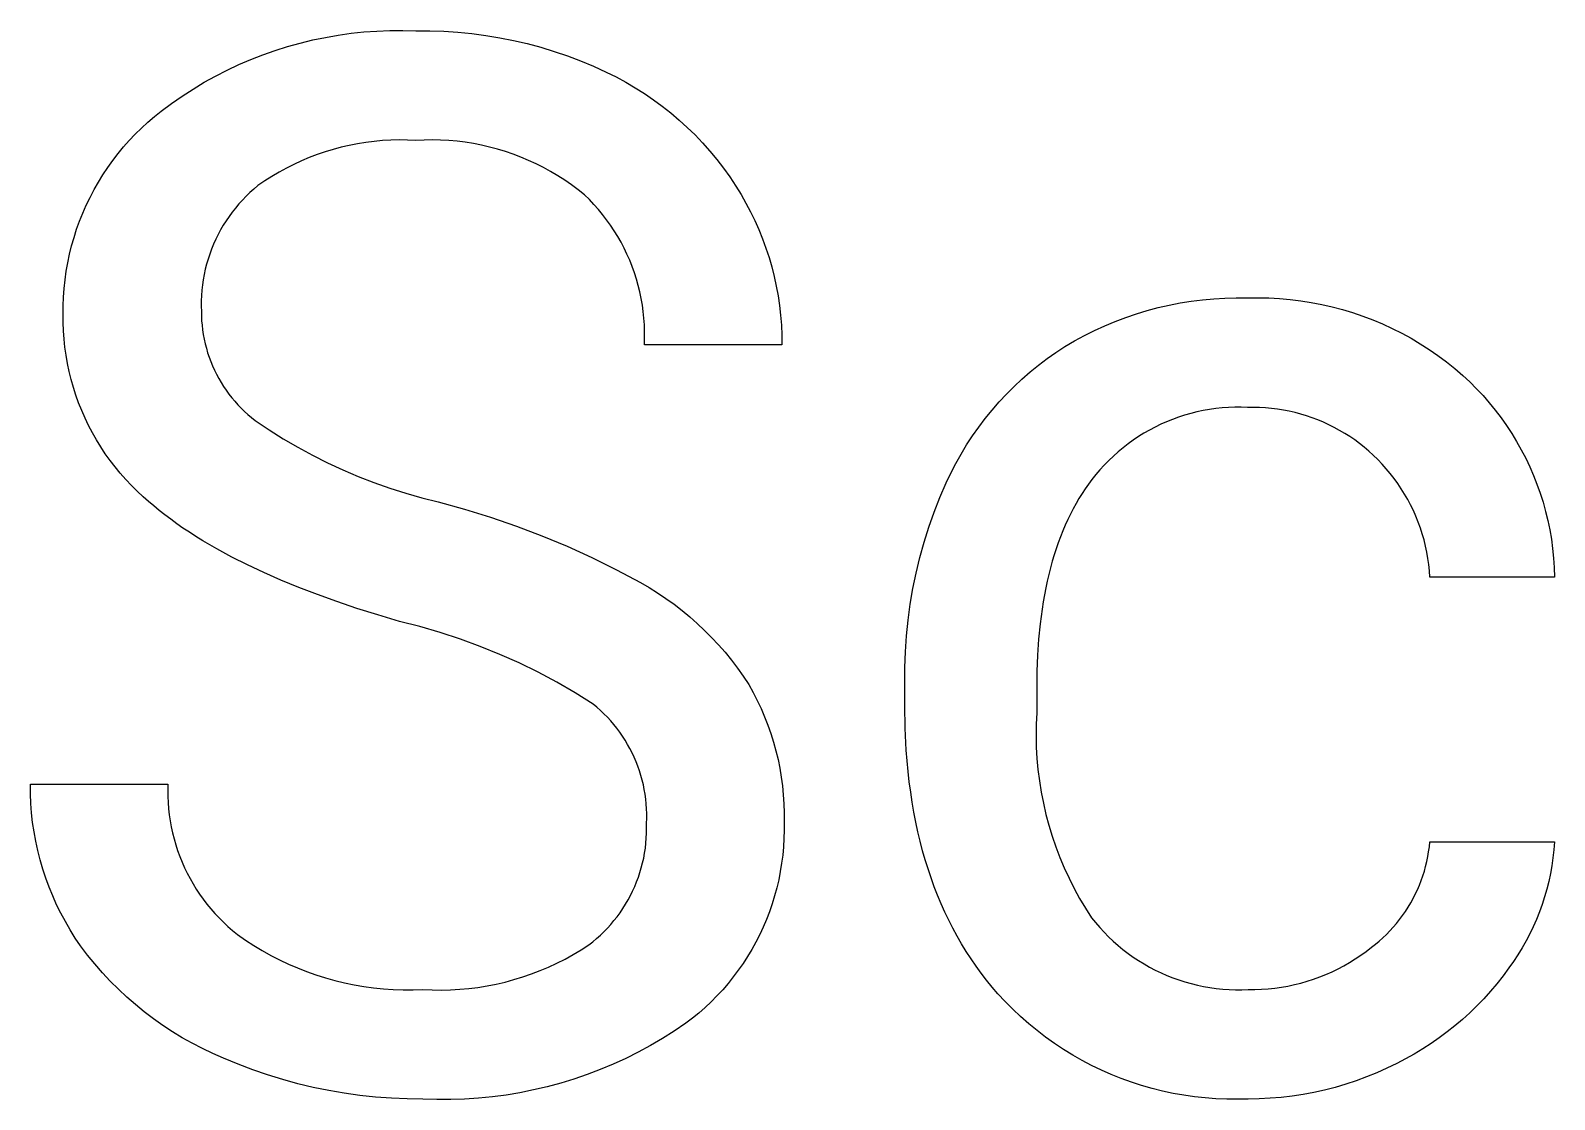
# Model space of a CAD drawing. Header units: millimetres. Extents: x 0 to 5466, y 0 to 3819.
# Drawn here: x 3761.32 to 3810.13, y 240.42 to 274.66 of the extents above; entities that cross this region are included whole.
import ezdxf

# ---------------------------------------------------------------- set-up
doc = ezdxf.new("R2010")
doc.units = ezdxf.units.MM
doc.header["$MEASUREMENT"] = 0
doc.layers.add('Domyślny', color=7, linetype='Continuous', true_color=0x000000)

msp = doc.modelspace()

# ---------------------------------------------------------------- linework, layer by layer
at = {"layer": 'Domyślny'}
for p, q in [((3769.951, 274.258), (3770.355, 274.356)), ((3770.355, 274.356), (3770.762, 274.441)), ((3770.762, 274.441), (3771.171, 274.512)), ((3771.171, 274.512), (3771.583, 274.57)), ((3771.583, 274.57), (3771.996, 274.613)), ((3771.996, 274.613), (3772.411, 274.643)), ((3772.411, 274.643), (3772.827, 274.659)), ((3772.827, 274.659), (3773.242, 274.661)), ((3773.242, 274.661), (3773.658, 274.649)), ((3773.658, 274.649), (3774.108, 274.65)), ((3774.108, 274.65), (3774.557, 274.636)), ((3774.557, 274.636), (3775.006, 274.606)), ((3775.006, 274.606), (3775.454, 274.563)), ((3775.454, 274.563), (3775.9, 274.504)), ((3775.9, 274.504), (3776.344, 274.43)), ((3776.344, 274.43), (3776.785, 274.342)), ((3776.785, 274.342), (3777.223, 274.24)), ((3768.375, 273.731), (3768.762, 273.883)), ((3768.762, 273.883), (3769.154, 274.021)), ((3769.154, 274.021), (3769.55, 274.146)), ((3769.55, 274.146), (3769.951, 274.258)), ((3777.223, 274.24), (3777.657, 274.123)), ((3777.657, 274.123), (3778.088, 273.991)), ((3778.088, 273.991), (3778.513, 273.846)), ((3778.513, 273.846), (3778.934, 273.686)), ((3767.246, 273.201), (3767.616, 273.39)), ((3767.616, 273.39), (3767.993, 273.567)), ((3767.993, 273.567), (3768.375, 273.731)), ((3778.934, 273.686), (3779.349, 273.513)), ((3779.349, 273.513), (3779.758, 273.326)), ((3766.526, 272.786), (3766.883, 273)), ((3766.883, 273), (3767.246, 273.201)), ((3779.758, 273.326), (3780.072, 273.171)), ((3780.072, 273.171), (3780.38, 273.005)), ((3780.38, 273.005), (3780.682, 272.828)), ((3765.835, 272.324), (3766.177, 272.561)), ((3766.177, 272.561), (3766.526, 272.786)), ((3780.682, 272.828), (3780.978, 272.641)), ((3780.978, 272.641), (3781.267, 272.444)), ((3781.267, 272.444), (3781.549, 272.236)), ((3765.074, 271.721), (3765.285, 271.902)), ((3765.285, 271.902), (3765.501, 272.075)), ((3765.501, 272.075), (3765.835, 272.324)), ((3781.549, 272.236), (3781.824, 272.019)), ((3781.824, 272.019), (3782.09, 271.793)), ((3764.672, 271.339), (3764.87, 271.534)), ((3764.87, 271.534), (3765.074, 271.721)), ((3782.09, 271.793), (3782.349, 271.557)), ((3782.349, 271.557), (3782.6, 271.313)), ((3764.121, 270.716), (3764.298, 270.93)), ((3764.298, 270.93), (3764.482, 271.138)), ((3764.482, 271.138), (3764.672, 271.339)), ((3771.265, 270.918), (3771.006, 270.848)), ((3771.526, 270.978), (3771.265, 270.918)), ((3771.789, 271.03), (3771.526, 270.978)), ((3772.054, 271.073), (3771.789, 271.03)), ((3772.32, 271.107), (3772.054, 271.073)), ((3772.587, 271.132), (3772.32, 271.107)), ((3772.854, 271.147), (3772.587, 271.132)), ((3773.122, 271.154), (3772.854, 271.147)), ((3773.39, 271.151), (3773.122, 271.154)), ((3773.658, 271.14), (3773.39, 271.151)), ((3773.922, 271.152), (3773.658, 271.14)), ((3774.186, 271.155), (3773.922, 271.152)), ((3774.451, 271.149), (3774.186, 271.155)), ((3774.715, 271.134), (3774.451, 271.149)), ((3774.978, 271.111), (3774.715, 271.134)), ((3775.24, 271.078), (3774.978, 271.111)), ((3775.501, 271.036), (3775.24, 271.078)), ((3775.761, 270.985), (3775.501, 271.036)), ((3776.018, 270.926), (3775.761, 270.985)), ((3776.274, 270.857), (3776.018, 270.926)), ((3782.6, 271.313), (3782.841, 271.06)), ((3782.841, 271.06), (3783.074, 270.798)), ((3763.791, 270.27), (3763.952, 270.496)), ((3763.952, 270.496), (3764.121, 270.716)), ((3769.999, 270.484), (3769.755, 270.371)), ((3770.246, 270.587), (3769.999, 270.484)), ((3770.496, 270.683), (3770.246, 270.587)), ((3770.75, 270.77), (3770.496, 270.683)), ((3771.006, 270.848), (3770.75, 270.77)), ((3776.526, 270.78), (3776.274, 270.857)), ((3776.777, 270.695), (3776.526, 270.78)), ((3777.024, 270.6), (3776.777, 270.695)), ((3777.267, 270.498), (3777.024, 270.6)), ((3777.507, 270.387), (3777.267, 270.498)), ((3783.074, 270.798), (3783.298, 270.529)), ((3783.298, 270.529), (3783.512, 270.252)), ((3763.492, 269.803), (3763.637, 270.039)), ((3763.637, 270.039), (3763.791, 270.27)), ((3769.05, 269.986), (3768.824, 269.842)), ((3769.281, 270.122), (3769.05, 269.986)), ((3769.516, 270.251), (3769.281, 270.122)), ((3769.755, 270.371), (3769.516, 270.251)), ((3777.743, 270.268), (3777.507, 270.387)), ((3777.975, 270.141), (3777.743, 270.268)), ((3778.203, 270.006), (3777.975, 270.141)), ((3778.425, 269.864), (3778.203, 270.006)), ((3783.512, 270.252), (3783.716, 269.968)), ((3783.716, 269.968), (3783.91, 269.676)), ((3763.225, 269.316), (3763.354, 269.562)), ((3763.354, 269.562), (3763.492, 269.803)), ((3768.346, 269.468), (3768.223, 269.351)), ((3768.473, 269.581), (3768.346, 269.468)), ((3768.603, 269.69), (3768.473, 269.581)), ((3768.824, 269.842), (3768.603, 269.69)), ((3778.643, 269.714), (3778.425, 269.864)), ((3778.856, 269.557), (3778.643, 269.714)), ((3779.062, 269.392), (3778.856, 269.557)), ((3783.91, 269.676), (3784.076, 269.408)), ((3762.993, 268.813), (3763.105, 269.067)), ((3763.105, 269.067), (3763.225, 269.316)), ((3767.881, 268.974), (3767.776, 268.841)), ((3767.991, 269.104), (3767.881, 268.974)), ((3768.105, 269.229), (3767.991, 269.104)), ((3768.223, 269.351), (3768.105, 269.229)), ((3779.215, 269.242), (3779.062, 269.392)), ((3779.362, 269.088), (3779.215, 269.242)), ((3779.503, 268.928), (3779.362, 269.088)), ((3784.076, 269.408), (3784.232, 269.133)), ((3784.232, 269.133), (3784.38, 268.854)), ((3762.796, 268.294), (3762.89, 268.555)), ((3762.89, 268.555), (3762.993, 268.813)), ((3767.58, 268.563), (3767.49, 268.42)), ((3767.676, 268.704), (3767.58, 268.563)), ((3767.776, 268.841), (3767.676, 268.704)), ((3779.639, 268.764), (3779.503, 268.928)), ((3779.769, 268.595), (3779.639, 268.764)), ((3779.893, 268.421), (3779.769, 268.595)), ((3784.38, 268.854), (3784.517, 268.57)), ((3784.517, 268.57), (3784.645, 268.281)), ((3762.635, 267.763), (3762.711, 268.03)), ((3762.711, 268.03), (3762.796, 268.294)), ((3767.249, 267.971), (3767.179, 267.816)), ((3767.324, 268.123), (3767.249, 267.971)), ((3767.404, 268.273), (3767.324, 268.123)), ((3767.49, 268.42), (3767.404, 268.273)), ((3780.012, 268.244), (3779.893, 268.421)), ((3780.123, 268.062), (3780.012, 268.244)), ((3780.229, 267.877), (3780.123, 268.062)), ((3784.645, 268.281), (3784.763, 267.988)), ((3784.763, 267.988), (3784.871, 267.692)), ((3762.511, 267.222), (3762.569, 267.494)), ((3762.569, 267.494), (3762.635, 267.763)), ((3767.056, 267.5), (3767.003, 267.339)), ((3767.115, 267.659), (3767.056, 267.5)), ((3767.179, 267.816), (3767.115, 267.659)), ((3780.328, 267.688), (3780.229, 267.877)), ((3780.421, 267.495), (3780.328, 267.688)), ((3780.507, 267.3), (3780.421, 267.495)), ((3784.871, 267.692), (3784.969, 267.391)), ((3762.463, 266.949), (3762.511, 267.222)), ((3766.914, 267.011), (3766.878, 266.845)), ((3766.956, 267.176), (3766.914, 267.011)), ((3767.003, 267.339), (3766.956, 267.176)), ((3780.586, 267.102), (3780.507, 267.3)), ((3780.658, 266.901), (3780.586, 267.102)), ((3784.969, 267.391), (3785.057, 267.088)), ((3785.057, 267.088), (3785.135, 266.782)), ((3762.396, 266.399), (3762.425, 266.675)), ((3762.425, 266.675), (3762.463, 266.949)), ((3766.823, 266.51), (3766.805, 266.342)), ((3766.848, 266.678), (3766.823, 266.51)), ((3766.878, 266.845), (3766.848, 266.678)), ((3780.723, 266.698), (3780.658, 266.901)), ((3780.781, 266.493), (3780.723, 266.698)), ((3785.135, 266.782), (3785.202, 266.473)), ((3762.366, 265.845), (3762.376, 266.122)), ((3762.376, 266.122), (3762.396, 266.399)), ((3766.792, 266.172), (3766.786, 266.003)), ((3766.805, 266.342), (3766.792, 266.172)), ((3780.832, 266.286), (3780.781, 266.493)), ((3780.876, 266.077), (3780.832, 266.286)), ((3780.913, 265.867), (3780.876, 266.077)), ((3785.202, 266.473), (3785.258, 266.163)), ((3785.258, 266.163), (3785.304, 265.85)), ((3798.494, 265.989), (3798.852, 266.035)), ((3798.852, 266.035), (3799.211, 266.068)), ((3799.211, 266.068), (3799.572, 266.089)), ((3799.572, 266.089), (3799.932, 266.098)), ((3799.932, 266.098), (3800.293, 266.095)), ((3800.293, 266.095), (3800.635, 266.101)), ((3800.635, 266.101), (3800.976, 266.094)), ((3800.976, 266.094), (3801.317, 266.076)), ((3801.317, 266.076), (3801.658, 266.047)), ((3801.658, 266.047), (3801.997, 266.005)), ((3762.366, 265.567), (3762.366, 265.845)), ((3762.366, 265.304), (3762.366, 265.567)), ((3766.786, 266.003), (3766.785, 265.833)), ((3766.785, 265.833), (3766.79, 265.663)), ((3766.79, 265.663), (3766.792, 265.514)), ((3780.942, 265.655), (3780.913, 265.867)), ((3780.964, 265.443), (3780.942, 265.655)), ((3785.304, 265.85), (3785.34, 265.537)), ((3785.34, 265.537), (3785.364, 265.222)), ((3796.395, 265.469), (3796.737, 265.585)), ((3796.737, 265.585), (3797.083, 265.689)), ((3797.083, 265.689), (3797.431, 265.782)), ((3797.431, 265.782), (3797.783, 265.863)), ((3797.783, 265.863), (3798.137, 265.932)), ((3798.137, 265.932), (3798.494, 265.989)), ((3801.997, 266.005), (3802.334, 265.952)), ((3802.334, 265.952), (3802.669, 265.887)), ((3802.669, 265.887), (3803.002, 265.811)), ((3803.002, 265.811), (3803.332, 265.724)), ((3803.332, 265.724), (3803.659, 265.625)), ((3803.659, 265.625), (3803.982, 265.514)), ((3762.375, 265.041), (3762.366, 265.304)), ((3762.393, 264.778), (3762.375, 265.041)), ((3766.792, 265.514), (3766.799, 265.365)), ((3766.799, 265.365), (3766.812, 265.216)), ((3766.812, 265.216), (3766.829, 265.067)), ((3766.829, 265.067), (3766.851, 264.919)), ((3780.979, 265.23), (3780.964, 265.443)), ((3780.986, 265.017), (3780.979, 265.23)), ((3785.364, 265.222), (3785.379, 264.906)), ((3795.073, 264.893), (3795.396, 265.053)), ((3795.396, 265.053), (3795.724, 265.203)), ((3795.724, 265.203), (3796.058, 265.341)), ((3796.058, 265.341), (3796.395, 265.469)), ((3803.982, 265.514), (3804.302, 265.393)), ((3804.302, 265.393), (3804.616, 265.261)), ((3804.616, 265.261), (3804.927, 265.118)), ((3804.927, 265.118), (3805.232, 264.964)), ((3762.42, 264.516), (3762.393, 264.778)), ((3766.851, 264.919), (3766.879, 264.773)), ((3766.879, 264.773), (3766.911, 264.627)), ((3766.911, 264.627), (3766.949, 264.482)), ((3780.978, 264.591), (3780.986, 264.804)), ((3785.382, 264.591), (3780.978, 264.591)), ((3780.986, 264.804), (3780.986, 265.017)), ((3785.379, 264.906), (3785.382, 264.591)), ((3794.443, 264.539), (3794.755, 264.721)), ((3794.755, 264.721), (3795.073, 264.893)), ((3805.232, 264.964), (3805.531, 264.8)), ((3805.531, 264.8), (3805.825, 264.626)), ((3805.825, 264.626), (3806.112, 264.442)), ((3762.456, 264.255), (3762.42, 264.516)), ((3762.501, 263.996), (3762.456, 264.255)), ((3766.949, 264.482), (3766.991, 264.339)), ((3766.991, 264.339), (3767.038, 264.197)), ((3767.038, 264.197), (3767.09, 264.057)), ((3767.09, 264.057), (3767.147, 263.918)), ((3793.598, 263.941), (3793.873, 264.15)), ((3793.873, 264.15), (3794.155, 264.349)), ((3794.155, 264.349), (3794.443, 264.539)), ((3806.112, 264.442), (3806.393, 264.248)), ((3806.393, 264.248), (3806.667, 264.044)), ((3762.555, 263.738), (3762.501, 263.996)), ((3762.618, 263.483), (3762.555, 263.738)), ((3767.147, 263.918), (3767.208, 263.782)), ((3767.208, 263.782), (3767.275, 263.648)), ((3767.275, 263.648), (3767.345, 263.517)), ((3793.07, 263.495), (3793.33, 263.723)), ((3793.33, 263.723), (3793.598, 263.941)), ((3806.667, 264.044), (3806.934, 263.831)), ((3806.934, 263.831), (3807.194, 263.609)), ((3807.194, 263.609), (3807.416, 263.401)), ((3762.69, 263.229), (3762.618, 263.483)), ((3762.77, 262.978), (3762.69, 263.229)), ((3767.345, 263.517), (3767.42, 263.387)), ((3767.42, 263.387), (3767.5, 263.261)), ((3767.5, 263.261), (3767.584, 263.137)), ((3767.584, 263.137), (3767.671, 263.016)), ((3792.574, 263.015), (3792.818, 263.259)), ((3792.818, 263.259), (3793.07, 263.495)), ((3807.416, 263.401), (3807.631, 263.187)), ((3807.631, 263.187), (3807.838, 262.965)), ((3762.859, 262.731), (3762.77, 262.978)), ((3762.957, 262.486), (3762.859, 262.731)), ((3767.671, 263.016), (3767.763, 262.898)), ((3767.763, 262.898), (3767.859, 262.784)), ((3767.859, 262.784), (3767.959, 262.673)), ((3767.959, 262.673), (3768.063, 262.565)), ((3792.112, 262.502), (3792.339, 262.762)), ((3792.339, 262.762), (3792.574, 263.015)), ((3799.885, 262.592), (3799.682, 262.584)), ((3800.089, 262.592), (3799.885, 262.592)), ((3800.293, 262.586), (3800.089, 262.592)), ((3807.838, 262.965), (3808.038, 262.736)), ((3808.038, 262.736), (3808.23, 262.5)), ((3763.063, 262.245), (3762.957, 262.486)), ((3763.177, 262.008), (3763.063, 262.245)), ((3768.063, 262.565), (3768.17, 262.461)), ((3768.17, 262.461), (3768.281, 262.36)), ((3768.281, 262.36), (3768.395, 262.264)), ((3768.395, 262.264), (3768.512, 262.171)), ((3768.512, 262.171), (3768.958, 261.869)), ((3791.686, 261.958), (3791.895, 262.234)), ((3791.895, 262.234), (3792.112, 262.502)), ((3797.704, 262.127), (3797.517, 262.045)), ((3797.893, 262.203), (3797.704, 262.127)), ((3798.085, 262.273), (3797.893, 262.203)), ((3798.279, 262.336), (3798.085, 262.273)), ((3798.475, 262.392), (3798.279, 262.336)), ((3798.673, 262.441), (3798.475, 262.392)), ((3798.872, 262.484), (3798.673, 262.441)), ((3799.073, 262.519), (3798.872, 262.484)), ((3799.275, 262.548), (3799.073, 262.519)), ((3799.478, 262.569), (3799.275, 262.548)), ((3799.682, 262.584), (3799.478, 262.569)), ((3800.485, 262.588), (3800.293, 262.586)), ((3800.677, 262.583), (3800.485, 262.588)), ((3800.869, 262.572), (3800.677, 262.583)), ((3801.061, 262.555), (3800.869, 262.572)), ((3801.251, 262.53), (3801.061, 262.555)), ((3801.441, 262.5), (3801.251, 262.53)), ((3801.629, 262.463), (3801.441, 262.5)), ((3801.816, 262.42), (3801.629, 262.463)), ((3802.002, 262.37), (3801.816, 262.42)), ((3802.186, 262.314), (3802.002, 262.37)), ((3802.368, 262.252), (3802.186, 262.314)), ((3802.547, 262.184), (3802.368, 262.252)), ((3802.724, 262.11), (3802.547, 262.184)), ((3802.899, 262.03), (3802.724, 262.11)), ((3808.23, 262.5), (3808.413, 262.258)), ((3808.413, 262.258), (3808.589, 262.01)), ((3763.299, 261.774), (3763.177, 262.008)), ((3763.429, 261.545), (3763.299, 261.774)), ((3768.958, 261.869), (3769.413, 261.582)), ((3791.299, 261.387), (3791.488, 261.676)), ((3791.488, 261.676), (3791.686, 261.958)), ((3796.803, 261.652), (3796.633, 261.538)), ((3796.976, 261.759), (3796.803, 261.652)), ((3797.153, 261.86), (3796.976, 261.759)), ((3797.334, 261.956), (3797.153, 261.86)), ((3797.517, 262.045), (3797.334, 261.956)), ((3803.071, 261.944), (3802.899, 262.03)), ((3803.239, 261.852), (3803.071, 261.944)), ((3803.405, 261.754), (3803.239, 261.852)), ((3803.567, 261.651), (3803.405, 261.754)), ((3803.726, 261.543), (3803.567, 261.651)), ((3808.589, 262.01), (3808.755, 261.755)), ((3808.755, 261.755), (3808.913, 261.496)), ((3763.567, 261.321), (3763.429, 261.545)), ((3763.713, 261.102), (3763.567, 261.321)), ((3769.413, 261.582), (3769.877, 261.31)), ((3769.877, 261.31), (3770.349, 261.052)), ((3791.12, 261.091), (3791.299, 261.387)), ((3796.15, 261.164), (3795.997, 261.028)), ((3796.306, 261.294), (3796.15, 261.164)), ((3796.468, 261.419), (3796.306, 261.294)), ((3796.633, 261.538), (3796.468, 261.419)), ((3803.88, 261.429), (3803.726, 261.543)), ((3804.031, 261.31), (3803.88, 261.429)), ((3804.178, 261.186), (3804.031, 261.31)), ((3804.32, 261.057), (3804.178, 261.186)), ((3808.913, 261.496), (3809.062, 261.231)), ((3809.062, 261.231), (3809.202, 260.961)), ((3763.866, 260.888), (3763.713, 261.102)), ((3764.026, 260.679), (3763.866, 260.888)), ((3764.194, 260.476), (3764.026, 260.679)), ((3770.349, 261.052), (3770.829, 260.81)), ((3770.829, 260.81), (3771.317, 260.584)), ((3790.792, 260.483), (3790.951, 260.79)), ((3790.951, 260.79), (3791.12, 261.091)), ((3795.707, 260.742), (3795.569, 260.591)), ((3795.85, 260.887), (3795.707, 260.742)), ((3795.997, 261.028), (3795.85, 260.887)), ((3804.464, 260.918), (3804.32, 261.057)), ((3804.603, 260.773), (3804.464, 260.918)), ((3804.737, 260.624), (3804.603, 260.773)), ((3809.202, 260.961), (3809.332, 260.687)), ((3809.332, 260.687), (3809.453, 260.408)), ((3764.368, 260.278), (3764.194, 260.476)), ((3764.549, 260.087), (3764.368, 260.278)), ((3771.317, 260.584), (3771.812, 260.373)), ((3771.812, 260.373), (3772.314, 260.178)), ((3772.314, 260.178), (3772.821, 259.999)), ((3790.442, 259.704), (3790.644, 260.171)), ((3790.644, 260.171), (3790.792, 260.483)), ((3795.31, 260.276), (3795.202, 260.129)), ((3795.437, 260.436), (3795.31, 260.276)), ((3795.569, 260.591), (3795.437, 260.436)), ((3804.866, 260.47), (3804.737, 260.624)), ((3804.989, 260.312), (3804.866, 260.47)), ((3805.106, 260.15), (3804.989, 260.312)), ((3809.453, 260.408), (3809.564, 260.125)), ((3764.737, 259.902), (3764.549, 260.087)), ((3764.931, 259.724), (3764.737, 259.902)), ((3765.094, 259.577), (3764.931, 259.724)), ((3772.821, 259.999), (3773.334, 259.837)), ((3773.334, 259.837), (3773.852, 259.691)), ((3773.852, 259.691), (3774.374, 259.561)), ((3790.257, 259.23), (3790.442, 259.704)), ((3794.896, 259.666), (3794.801, 259.504)), ((3794.994, 259.825), (3794.896, 259.666)), ((3795.096, 259.979), (3794.994, 259.825)), ((3795.202, 260.129), (3795.096, 259.979)), ((3805.218, 259.983), (3805.106, 260.15)), ((3805.324, 259.813), (3805.218, 259.983)), ((3805.424, 259.639), (3805.324, 259.813)), ((3809.564, 260.125), (3809.666, 259.839)), ((3809.666, 259.839), (3809.757, 259.549)), ((3765.263, 259.431), (3765.094, 259.577)), ((3765.439, 259.287), (3765.263, 259.431)), ((3765.62, 259.144), (3765.439, 259.287)), ((3774.374, 259.561), (3775.217, 259.329)), ((3775.217, 259.329), (3776.052, 259.07)), ((3790.087, 258.751), (3790.257, 259.23)), ((3794.709, 259.337), (3794.621, 259.167)), ((3794.801, 259.504), (3794.709, 259.337)), ((3805.518, 259.462), (3805.424, 259.639)), ((3805.606, 259.282), (3805.518, 259.462)), ((3805.687, 259.098), (3805.606, 259.282)), ((3809.757, 259.549), (3809.839, 259.256)), ((3809.839, 259.256), (3809.911, 258.961)), ((3765.807, 259.002), (3765.62, 259.144)), ((3766.001, 258.862), (3765.807, 259.002)), ((3766.2, 258.724), (3766.001, 258.862)), ((3766.405, 258.587), (3766.2, 258.724)), ((3776.052, 259.07), (3776.878, 258.784)), ((3776.878, 258.784), (3777.695, 258.473)), ((3789.934, 258.265), (3790.087, 258.751)), ((3794.456, 258.813), (3794.378, 258.631)), ((3794.537, 258.992), (3794.456, 258.813)), ((3794.621, 259.167), (3794.537, 258.992)), ((3805.762, 258.912), (3805.687, 259.098)), ((3805.83, 258.724), (3805.762, 258.912)), ((3805.892, 258.533), (3805.83, 258.724)), ((3809.911, 258.961), (3809.972, 258.663)), ((3766.616, 258.451), (3766.405, 258.587)), ((3766.834, 258.317), (3766.616, 258.451)), ((3767.286, 258.053), (3766.834, 258.317)), ((3777.695, 258.473), (3778.502, 258.137)), ((3789.797, 257.775), (3789.934, 258.265)), ((3794.233, 258.253), (3794.165, 258.059)), ((3794.304, 258.444), (3794.233, 258.253)), ((3794.378, 258.631), (3794.304, 258.444)), ((3805.947, 258.34), (3805.892, 258.533)), ((3805.995, 258.146), (3805.947, 258.34)), ((3809.972, 258.663), (3810.024, 258.364)), ((3810.024, 258.364), (3810.065, 258.063)), ((3767.763, 257.794), (3767.286, 258.053)), ((3768.263, 257.542), (3767.763, 257.794)), ((3778.502, 258.137), (3779.298, 257.775)), ((3779.298, 257.775), (3780.082, 257.388)), ((3789.678, 257.28), (3789.797, 257.775)), ((3794.101, 257.86), (3794.041, 257.657)), ((3794.165, 258.059), (3794.101, 257.86)), ((3806.036, 257.949), (3805.995, 258.146)), ((3806.071, 257.752), (3806.036, 257.949)), ((3806.099, 257.553), (3806.071, 257.752)), ((3810.065, 258.063), (3810.095, 257.761)), ((3810.095, 257.761), (3810.116, 257.457)), ((3768.788, 257.295), (3768.263, 257.542)), ((3769.336, 257.054), (3768.788, 257.295)), ((3780.082, 257.388), (3780.853, 256.977)), ((3789.575, 256.782), (3789.678, 257.28)), ((3793.931, 257.239), (3793.88, 257.024)), ((3793.984, 257.45), (3793.931, 257.239)), ((3794.041, 257.657), (3793.984, 257.45)), ((3806.119, 257.354), (3806.099, 257.553)), ((3806.133, 257.154), (3806.119, 257.354)), ((3810.116, 257.457), (3810.126, 257.154)), ((3769.908, 256.819), (3769.336, 257.054)), ((3770.505, 256.59), (3769.908, 256.819)), ((3780.853, 256.977), (3781.13, 256.816)), ((3781.13, 256.816), (3781.402, 256.646)), ((3789.489, 256.28), (3789.575, 256.782)), ((3793.834, 256.806), (3793.791, 256.583)), ((3793.88, 257.024), (3793.834, 256.806)), ((3810.126, 257.154), (3806.133, 257.154)), ((3771.125, 256.367), (3770.505, 256.59)), ((3771.77, 256.149), (3771.125, 256.367)), ((3781.402, 256.646), (3781.669, 256.467)), ((3781.669, 256.467), (3781.929, 256.279)), ((3781.929, 256.279), (3782.183, 256.083)), ((3789.421, 255.776), (3789.489, 256.28)), ((3793.751, 256.356), (3793.715, 256.125)), ((3793.791, 256.583), (3793.751, 256.356)), ((3772.438, 255.938), (3771.77, 256.149)), ((3773.13, 255.732), (3772.438, 255.938)), ((3782.183, 256.083), (3782.43, 255.878)), ((3782.43, 255.878), (3782.671, 255.666)), ((3789.37, 255.269), (3789.421, 255.776)), ((3793.715, 256.125), (3793.652, 255.651)), ((3773.788, 255.566), (3773.13, 255.732)), ((3774.439, 255.377), (3773.788, 255.566)), ((3775.084, 255.166), (3774.439, 255.377)), ((3782.671, 255.666), (3782.904, 255.446)), ((3782.904, 255.446), (3783.131, 255.219)), ((3793.652, 255.651), (3793.604, 255.16)), ((3775.721, 254.933), (3775.084, 255.166)), ((3776.349, 254.677), (3775.721, 254.933)), ((3783.131, 255.219), (3783.349, 254.984)), ((3783.349, 254.984), (3783.56, 254.742)), ((3789.336, 254.761), (3789.37, 255.269)), ((3793.604, 255.16), (3793.57, 254.654)), ((3776.968, 254.4), (3776.349, 254.677)), ((3777.577, 254.101), (3776.968, 254.4)), ((3783.56, 254.742), (3783.763, 254.493)), ((3783.763, 254.493), (3783.958, 254.238)), ((3789.319, 254.253), (3789.336, 254.761)), ((3793.57, 254.654), (3793.549, 254.132)), ((3778.175, 253.782), (3777.577, 254.101)), ((3783.958, 254.238), (3784.144, 253.977)), ((3784.144, 253.977), (3784.321, 253.71)), ((3789.32, 253.744), (3789.319, 254.253)), ((3793.549, 254.132), (3793.542, 253.593)), ((3778.762, 253.441), (3778.175, 253.782)), ((3779.337, 253.081), (3778.762, 253.441)), ((3784.321, 253.71), (3784.462, 253.459)), ((3784.462, 253.459), (3784.593, 253.203)), ((3789.32, 253.034), (3789.32, 253.744)), ((3793.542, 253.593), (3793.542, 252.798)), ((3779.456, 252.982), (3779.337, 253.081)), ((3779.572, 252.879), (3779.456, 252.982)), ((3779.684, 252.772), (3779.572, 252.879)), ((3784.593, 253.203), (3784.716, 252.943)), ((3784.716, 252.943), (3784.829, 252.68)), ((3789.331, 252.312), (3789.32, 253.034)), ((3779.793, 252.662), (3779.684, 252.772)), ((3779.898, 252.547), (3779.793, 252.662)), ((3779.999, 252.43), (3779.898, 252.547)), ((3780.096, 252.309), (3779.999, 252.43)), ((3784.829, 252.68), (3784.934, 252.412)), ((3784.934, 252.412), (3785.029, 252.141)), ((3793.525, 252.435), (3793.521, 252.071)), ((3793.542, 252.798), (3793.525, 252.435)), ((3780.189, 252.185), (3780.096, 252.309)), ((3780.277, 252.057), (3780.189, 252.185)), ((3780.361, 251.927), (3780.277, 252.057)), ((3780.441, 251.794), (3780.361, 251.927)), ((3785.029, 252.141), (3785.115, 251.866)), ((3785.115, 251.866), (3785.191, 251.589)), ((3789.366, 251.61), (3789.331, 252.312)), ((3793.521, 252.071), (3793.529, 251.708)), ((3780.516, 251.659), (3780.441, 251.794)), ((3780.587, 251.52), (3780.516, 251.659)), ((3780.653, 251.38), (3780.587, 251.52)), ((3780.714, 251.238), (3780.653, 251.38)), ((3785.191, 251.589), (3785.258, 251.31)), ((3789.392, 251.266), (3789.366, 251.61)), ((3793.529, 251.708), (3793.549, 251.345)), ((3780.77, 251.093), (3780.714, 251.238)), ((3780.821, 250.947), (3780.77, 251.093)), ((3780.867, 250.799), (3780.821, 250.947)), ((3785.258, 251.31), (3785.315, 251.028)), ((3785.315, 251.028), (3785.362, 250.745)), ((3789.424, 250.927), (3789.392, 251.266)), ((3789.462, 250.592), (3789.424, 250.927)), ((3793.549, 251.345), (3793.582, 250.983)), ((3793.582, 250.983), (3793.627, 250.622)), ((3761.318, 250.209), (3761.317, 250.515)), ((3761.317, 250.515), (3765.717, 250.515)), ((3765.717, 250.515), (3765.713, 250.319)), ((3780.908, 250.649), (3780.867, 250.799)), ((3780.945, 250.499), (3780.908, 250.649)), ((3780.976, 250.347), (3780.945, 250.499)), ((3785.362, 250.745), (3785.399, 250.46)), ((3785.399, 250.46), (3785.427, 250.174)), ((3789.506, 250.263), (3789.462, 250.592)), ((3793.627, 250.622), (3793.685, 250.263)), ((3761.33, 249.903), (3761.318, 250.209)), ((3761.353, 249.598), (3761.33, 249.903)), ((3765.713, 250.319), (3765.715, 250.123)), ((3765.715, 250.123), (3765.724, 249.926)), ((3765.724, 249.926), (3765.739, 249.731)), ((3781.001, 250.194), (3780.976, 250.347)), ((3781.022, 250.04), (3781.001, 250.194)), ((3781.037, 249.886), (3781.022, 250.04)), ((3785.427, 250.174), (3785.445, 249.887)), ((3789.555, 249.938), (3789.506, 250.263)), ((3789.611, 249.618), (3789.555, 249.938)), ((3793.685, 250.263), (3793.755, 249.906)), ((3793.755, 249.906), (3793.837, 249.552)), ((3761.386, 249.294), (3761.353, 249.598)), ((3765.739, 249.731), (3765.761, 249.535)), ((3765.761, 249.535), (3765.789, 249.341)), ((3781.048, 249.731), (3781.037, 249.886)), ((3781.047, 249.266), (3781.052, 249.421)), ((3781.053, 249.576), (3781.048, 249.731)), ((3781.052, 249.421), (3781.053, 249.576)), ((3785.445, 249.887), (3785.453, 249.6)), ((3785.453, 249.6), (3785.451, 249.313)), ((3789.672, 249.303), (3789.611, 249.618)), ((3793.837, 249.552), (3793.931, 249.201)), ((3761.43, 248.99), (3761.386, 249.294)), ((3761.485, 248.689), (3761.43, 248.99)), ((3765.789, 249.341), (3765.824, 249.148)), ((3765.824, 249.148), (3765.866, 248.956)), ((3765.866, 248.956), (3765.914, 248.765)), ((3781.04, 248.786), (3781.048, 248.946)), ((3781.05, 249.106), (3781.047, 249.266)), ((3781.048, 248.946), (3781.05, 249.106)), ((3785.454, 249.046), (3785.447, 248.779)), ((3785.451, 249.313), (3785.454, 249.046)), ((3789.739, 248.993), (3789.672, 249.303)), ((3789.811, 248.688), (3789.739, 248.993)), ((3793.931, 249.201), (3794.037, 248.853)), ((3761.55, 248.39), (3761.485, 248.689)), ((3765.914, 248.765), (3765.969, 248.576)), ((3765.969, 248.576), (3766.029, 248.39)), ((3780.984, 248.31), (3781.009, 248.468)), ((3781.009, 248.468), (3781.027, 248.627)), ((3781.027, 248.627), (3781.04, 248.786)), ((3785.432, 248.513), (3785.408, 248.247)), ((3785.447, 248.779), (3785.432, 248.513)), ((3789.89, 248.387), (3789.811, 248.688)), ((3794.037, 248.853), (3794.155, 248.509)), ((3794.155, 248.509), (3794.284, 248.169)), ((3806.095, 248.353), (3806.117, 248.51)), ((3806.117, 248.51), (3806.133, 248.668)), ((3806.133, 248.668), (3810.126, 248.668)), ((3810.126, 248.668), (3810.106, 248.413)), ((3761.625, 248.093), (3761.55, 248.39)), ((3761.711, 247.799), (3761.625, 248.093)), ((3766.029, 248.39), (3766.097, 248.205)), ((3766.097, 248.205), (3766.17, 248.023)), ((3766.17, 248.023), (3766.249, 247.843)), ((3780.88, 247.841), (3780.92, 247.996)), ((3780.92, 247.996), (3780.955, 248.152)), ((3780.955, 248.152), (3780.984, 248.31)), ((3785.374, 247.983), (3785.331, 247.72)), ((3785.408, 248.247), (3785.374, 247.983)), ((3789.974, 248.092), (3789.89, 248.387)), ((3790.064, 247.801), (3789.974, 248.092)), ((3794.284, 248.169), (3794.426, 247.834)), ((3805.999, 247.886), (3806.036, 248.04)), ((3806.036, 248.04), (3806.068, 248.196)), ((3806.068, 248.196), (3806.095, 248.353)), ((3810.077, 248.159), (3810.04, 247.906)), ((3810.106, 248.413), (3810.077, 248.159)), ((3761.806, 247.508), (3761.711, 247.799)), ((3761.912, 247.221), (3761.806, 247.508)), ((3766.249, 247.843), (3766.335, 247.666)), ((3766.335, 247.666), (3766.426, 247.492)), ((3766.426, 247.492), (3766.523, 247.322)), ((3780.728, 247.386), (3780.784, 247.536)), ((3780.784, 247.536), (3780.834, 247.688)), ((3780.834, 247.688), (3780.88, 247.841)), ((3785.331, 247.72), (3785.28, 247.458)), ((3790.16, 247.515), (3790.064, 247.801)), ((3790.262, 247.234), (3790.16, 247.515)), ((3794.426, 247.834), (3794.578, 247.504)), ((3794.578, 247.504), (3794.742, 247.18)), ((3805.856, 247.431), (3805.909, 247.581)), ((3805.909, 247.581), (3805.957, 247.732)), ((3805.957, 247.732), (3805.999, 247.886)), ((3809.994, 247.654), (3809.94, 247.403)), ((3810.04, 247.906), (3809.994, 247.654)), ((3762.028, 246.938), (3761.912, 247.221)), ((3766.523, 247.322), (3766.626, 247.154)), ((3766.626, 247.154), (3766.735, 246.991)), ((3766.735, 246.991), (3766.849, 246.831)), ((3780.53, 246.949), (3780.601, 247.092)), ((3780.601, 247.092), (3780.667, 247.238)), ((3780.667, 247.238), (3780.728, 247.386)), ((3785.219, 247.198), (3785.149, 246.941)), ((3785.28, 247.458), (3785.219, 247.198)), ((3790.37, 246.958), (3790.262, 247.234)), ((3794.742, 247.18), (3794.917, 246.861)), ((3805.596, 246.851), (3805.668, 246.993)), ((3805.668, 246.993), (3805.736, 247.137)), ((3805.736, 247.137), (3805.799, 247.283)), ((3805.799, 247.283), (3805.856, 247.431)), ((3809.877, 247.155), (3809.807, 246.909)), ((3809.94, 247.403), (3809.877, 247.155)), ((3762.154, 246.658), (3762.028, 246.938)), ((3762.289, 246.384), (3762.154, 246.658)), ((3766.849, 246.831), (3766.968, 246.675)), ((3766.968, 246.675), (3767.093, 246.523)), ((3767.093, 246.523), (3767.223, 246.375)), ((3780.197, 246.402), (3780.287, 246.535)), ((3780.287, 246.535), (3780.373, 246.67)), ((3780.373, 246.67), (3780.454, 246.808)), ((3780.454, 246.808), (3780.53, 246.949)), ((3785.071, 246.686), (3784.984, 246.434)), ((3785.149, 246.941), (3785.071, 246.686)), ((3790.483, 246.686), (3790.37, 246.958)), ((3790.602, 246.42), (3790.483, 246.686)), ((3794.917, 246.861), (3795.102, 246.548)), ((3795.102, 246.548), (3795.298, 246.242)), ((3805.351, 246.442), (3805.437, 246.576)), ((3805.437, 246.576), (3805.519, 246.712)), ((3805.519, 246.712), (3805.596, 246.851)), ((3809.728, 246.666), (3809.641, 246.425)), ((3809.807, 246.909), (3809.728, 246.666)), ((3762.434, 246.114), (3762.289, 246.384)), ((3762.589, 245.849), (3762.434, 246.114)), ((3767.223, 246.375), (3767.357, 246.232)), ((3767.357, 246.232), (3767.497, 246.093)), ((3767.497, 246.093), (3767.64, 245.96)), ((3779.794, 245.906), (3779.901, 246.025)), ((3779.901, 246.025), (3780.004, 246.147)), ((3780.004, 246.147), (3780.103, 246.273)), ((3780.103, 246.273), (3780.197, 246.402)), ((3784.888, 246.185), (3784.783, 245.94)), ((3784.984, 246.434), (3784.888, 246.185)), ((3790.727, 246.158), (3790.602, 246.42)), ((3790.858, 245.901), (3790.727, 246.158)), ((3795.298, 246.242), (3795.426, 246.082)), ((3795.426, 246.082), (3795.56, 245.926)), ((3804.963, 245.939), (3805.066, 246.06)), ((3805.066, 246.06), (3805.166, 246.184)), ((3805.166, 246.184), (3805.261, 246.311)), ((3805.261, 246.311), (3805.351, 246.442)), ((3809.546, 246.187), (3809.443, 245.953)), ((3809.641, 246.425), (3809.546, 246.187)), ((3762.752, 245.59), (3762.589, 245.849)), ((3762.924, 245.337), (3762.752, 245.59)), ((3767.64, 245.96), (3767.789, 245.831)), ((3767.789, 245.831), (3767.942, 245.707)), ((3767.942, 245.707), (3768.2, 245.526)), ((3768.2, 245.526), (3768.465, 245.353)), ((3779.326, 245.47), (3779.448, 245.573)), ((3779.448, 245.573), (3779.567, 245.68)), ((3779.567, 245.68), (3779.682, 245.791)), ((3779.682, 245.791), (3779.794, 245.906)), ((3784.671, 245.698), (3784.55, 245.46)), ((3784.783, 245.94), (3784.671, 245.698)), ((3790.995, 245.649), (3790.858, 245.901)), ((3791.137, 245.402), (3790.995, 245.649)), ((3795.56, 245.926), (3795.699, 245.775)), ((3795.699, 245.775), (3795.843, 245.629)), ((3795.843, 245.629), (3795.992, 245.489)), ((3804.511, 245.492), (3804.63, 245.598)), ((3804.63, 245.598), (3804.745, 245.708)), ((3804.745, 245.708), (3804.856, 245.821)), ((3804.856, 245.821), (3804.963, 245.939)), ((3809.332, 245.722), (3809.213, 245.495)), ((3809.443, 245.953), (3809.332, 245.722)), ((3763.146, 245.044), (3762.924, 245.337)), ((3763.378, 244.758), (3763.146, 245.044)), ((3768.465, 245.353), (3768.735, 245.19)), ((3768.735, 245.19), (3769.011, 245.035)), ((3769.011, 245.035), (3769.292, 244.891)), ((3778.44, 244.918), (3778.699, 245.06)), ((3778.699, 245.06), (3778.952, 245.211)), ((3778.952, 245.211), (3779.2, 245.371)), ((3779.2, 245.371), (3779.326, 245.47)), ((3784.42, 245.227), (3784.283, 244.998)), ((3784.55, 245.46), (3784.42, 245.227)), ((3791.286, 245.159), (3791.137, 245.402)), ((3791.44, 244.922), (3791.286, 245.159)), ((3795.992, 245.489), (3796.146, 245.353)), ((3796.146, 245.353), (3796.304, 245.223)), ((3796.304, 245.223), (3796.467, 245.098)), ((3796.467, 245.098), (3796.634, 244.979)), ((3803.746, 244.919), (3803.923, 245.038)), ((3803.923, 245.038), (3804.095, 245.162)), ((3804.095, 245.162), (3804.264, 245.293)), ((3804.264, 245.293), (3804.389, 245.39)), ((3804.389, 245.39), (3804.511, 245.492)), ((3808.954, 245.054), (3808.813, 244.84)), ((3809.087, 245.273), (3808.954, 245.054)), ((3809.213, 245.495), (3809.087, 245.273)), ((3763.62, 244.48), (3763.378, 244.758)), ((3769.292, 244.891), (3769.578, 244.756)), ((3769.578, 244.756), (3769.868, 244.63)), ((3769.868, 244.63), (3770.162, 244.515)), ((3777.363, 244.439), (3777.638, 244.545)), ((3777.638, 244.545), (3777.91, 244.66)), ((3777.91, 244.66), (3778.177, 244.784)), ((3778.177, 244.784), (3778.44, 244.918)), ((3783.986, 244.555), (3783.826, 244.342)), ((3784.138, 244.774), (3783.986, 244.555)), ((3784.283, 244.998), (3784.138, 244.774)), ((3791.6, 244.689), (3791.44, 244.922)), ((3791.766, 244.461), (3791.6, 244.689)), ((3796.634, 244.979), (3796.805, 244.866)), ((3796.805, 244.866), (3796.979, 244.758)), ((3796.979, 244.758), (3797.158, 244.657)), ((3797.158, 244.657), (3797.34, 244.562)), ((3797.34, 244.562), (3797.524, 244.474)), ((3803.001, 244.509), (3803.193, 244.602)), ((3803.193, 244.602), (3803.381, 244.701)), ((3803.381, 244.701), (3803.565, 244.807)), ((3803.565, 244.807), (3803.746, 244.919)), ((3808.666, 244.631), (3808.477, 244.375)), ((3808.813, 244.84), (3808.666, 244.631)), ((3763.871, 244.211), (3763.62, 244.48)), ((3764.131, 243.95), (3763.871, 244.211)), ((3770.162, 244.515), (3770.46, 244.41)), ((3770.46, 244.41), (3770.761, 244.315)), ((3770.761, 244.315), (3771.066, 244.23)), ((3771.066, 244.23), (3771.373, 244.155)), ((3771.373, 244.155), (3771.682, 244.091)), ((3771.682, 244.091), (3771.994, 244.038)), ((3775.649, 244.01), (3775.941, 244.057)), ((3775.941, 244.057), (3776.23, 244.113)), ((3776.23, 244.113), (3776.517, 244.18)), ((3776.517, 244.18), (3776.802, 244.257)), ((3776.802, 244.257), (3777.084, 244.343)), ((3777.084, 244.343), (3777.363, 244.439)), ((3783.659, 244.134), (3783.485, 243.932)), ((3783.826, 244.342), (3783.659, 244.134)), ((3791.937, 244.238), (3791.766, 244.461)), ((3792.115, 244.02), (3791.937, 244.238)), ((3797.524, 244.474), (3797.712, 244.391)), ((3797.712, 244.391), (3797.903, 244.316)), ((3797.903, 244.316), (3798.096, 244.247)), ((3798.096, 244.247), (3798.291, 244.184)), ((3798.291, 244.184), (3798.489, 244.129)), ((3798.489, 244.129), (3798.688, 244.08)), ((3798.688, 244.08), (3798.889, 244.038)), ((3801.377, 244.016), (3801.587, 244.053)), ((3801.587, 244.053), (3801.795, 244.097)), ((3801.795, 244.097), (3802.002, 244.148)), ((3802.002, 244.148), (3802.206, 244.206)), ((3802.206, 244.206), (3802.409, 244.272)), ((3802.409, 244.272), (3802.609, 244.344)), ((3802.609, 244.344), (3802.806, 244.423)), ((3802.806, 244.423), (3803.001, 244.509)), ((3808.281, 244.126), (3808.076, 243.883)), ((3808.477, 244.375), (3808.281, 244.126)), ((3764.4, 243.699), (3764.131, 243.95)), ((3764.677, 243.457), (3764.4, 243.699)), ((3771.994, 244.038), (3772.307, 243.995)), ((3772.307, 243.995), (3772.621, 243.963)), ((3772.621, 243.963), (3772.936, 243.942)), ((3772.936, 243.942), (3773.252, 243.931)), ((3773.252, 243.931), (3773.568, 243.931)), ((3773.568, 243.931), (3773.884, 243.942)), ((3773.884, 243.942), (3774.179, 243.928)), ((3774.179, 243.928), (3774.474, 243.924)), ((3774.474, 243.924), (3774.768, 243.93)), ((3774.768, 243.93), (3775.063, 243.947)), ((3775.063, 243.947), (3775.357, 243.973)), ((3775.357, 243.973), (3775.649, 244.01)), ((3783.303, 243.737), (3783.116, 243.547)), ((3783.485, 243.932), (3783.303, 243.737)), ((3792.298, 243.807), (3792.115, 244.02)), ((3792.533, 243.553), (3792.298, 243.807)), ((3798.889, 244.038), (3799.091, 244.004)), ((3799.091, 244.004), (3799.294, 243.976)), ((3799.294, 243.976), (3799.498, 243.955)), ((3799.498, 243.955), (3799.702, 243.941)), ((3799.702, 243.941), (3799.907, 243.934)), ((3799.907, 243.934), (3800.112, 243.935)), ((3800.112, 243.935), (3800.317, 243.942)), ((3800.317, 243.942), (3800.53, 243.942)), ((3800.53, 243.942), (3800.743, 243.95)), ((3800.743, 243.95), (3800.955, 243.964)), ((3800.955, 243.964), (3801.167, 243.987)), ((3801.167, 243.987), (3801.377, 244.016)), ((3807.863, 243.647), (3807.642, 243.418)), ((3808.076, 243.883), (3807.863, 243.647)), ((3764.963, 243.225), (3764.677, 243.457)), ((3765.256, 243.002), (3764.963, 243.225)), ((3782.721, 243.188), (3782.515, 243.019)), ((3782.921, 243.364), (3782.721, 243.188)), ((3783.116, 243.547), (3782.921, 243.364)), ((3792.776, 243.308), (3792.533, 243.553)), ((3793.028, 243.071), (3792.776, 243.308)), ((3793.288, 242.842), (3793.028, 243.071)), ((3807.414, 243.197), (3807.179, 242.983)), ((3807.642, 243.418), (3807.414, 243.197)), ((3765.557, 242.79), (3765.256, 243.002)), ((3765.865, 242.588), (3765.557, 242.79)), ((3766.179, 242.397), (3765.865, 242.588)), ((3781.933, 242.607), (3781.556, 242.369)), ((3782.303, 242.858), (3781.933, 242.607)), ((3782.515, 243.019), (3782.303, 242.858)), ((3793.555, 242.623), (3793.288, 242.842)), ((3793.829, 242.412), (3793.555, 242.623)), ((3806.937, 242.777), (3806.689, 242.58)), ((3807.179, 242.983), (3806.937, 242.777)), ((3766.5, 242.217), (3766.179, 242.397)), ((3766.827, 242.048), (3766.5, 242.217)), ((3781.171, 242.144), (3780.779, 241.932)), ((3781.556, 242.369), (3781.171, 242.144)), ((3794.111, 242.212), (3793.829, 242.412)), ((3794.399, 242.021), (3794.111, 242.212)), ((3806.172, 242.209), (3805.905, 242.037)), ((3806.434, 242.39), (3806.172, 242.209)), ((3806.689, 242.58), (3806.434, 242.39)), ((3767.16, 241.89), (3766.827, 242.048)), ((3767.498, 241.744), (3767.16, 241.89)), ((3767.964, 241.549), (3767.498, 241.744)), ((3780.379, 241.732), (3779.974, 241.546)), ((3780.779, 241.932), (3780.379, 241.732)), ((3794.694, 241.839), (3794.399, 242.021)), ((3794.994, 241.668), (3794.694, 241.839)), ((3795.3, 241.508), (3794.994, 241.668)), ((3805.355, 241.719), (3805.072, 241.574)), ((3805.633, 241.873), (3805.355, 241.719)), ((3805.905, 242.037), (3805.633, 241.873)), ((3768.436, 241.369), (3767.964, 241.549)), ((3768.913, 241.204), (3768.436, 241.369)), ((3769.396, 241.055), (3768.913, 241.204)), ((3779.145, 241.215), (3778.723, 241.071)), ((3779.562, 241.374), (3779.145, 241.215)), ((3779.974, 241.546), (3779.562, 241.374)), ((3795.612, 241.357), (3795.3, 241.508)), ((3795.928, 241.218), (3795.612, 241.357)), ((3796.249, 241.089), (3795.928, 241.218)), ((3804.108, 241.14), (3803.777, 241.018)), ((3804.434, 241.274), (3804.108, 241.14)), ((3804.756, 241.419), (3804.434, 241.274)), ((3805.072, 241.574), (3804.756, 241.419)), ((3769.883, 240.922), (3769.396, 241.055)), ((3770.375, 240.804), (3769.883, 240.922)), ((3770.87, 240.703), (3770.375, 240.804)), ((3771.368, 240.617), (3770.87, 240.703)), ((3776.994, 240.634), (3776.554, 240.561)), ((3777.431, 240.722), (3776.994, 240.634)), ((3777.866, 240.824), (3777.431, 240.722)), ((3778.297, 240.94), (3777.866, 240.824)), ((3778.723, 241.071), (3778.297, 240.94)), ((3796.574, 240.972), (3796.249, 241.089)), ((3796.903, 240.865), (3796.574, 240.972)), ((3797.236, 240.77), (3796.903, 240.865)), ((3797.571, 240.686), (3797.236, 240.77)), ((3797.909, 240.614), (3797.571, 240.686)), ((3802.419, 240.642), (3802.072, 240.578)), ((3802.763, 240.719), (3802.419, 240.642)), ((3803.105, 240.807), (3802.763, 240.719)), ((3803.443, 240.907), (3803.105, 240.807)), ((3803.777, 241.018), (3803.443, 240.907)), ((3771.868, 240.548), (3771.368, 240.617)), ((3772.37, 240.495), (3771.868, 240.548)), ((3772.874, 240.458), (3772.37, 240.495)), ((3773.379, 240.437), (3772.874, 240.458)), ((3773.884, 240.433), (3773.379, 240.437)), ((3774.33, 240.417), (3773.884, 240.433)), ((3774.776, 240.417), (3774.33, 240.417)), ((3775.222, 240.431), (3774.776, 240.417)), ((3775.667, 240.459), (3775.222, 240.431)), ((3776.111, 240.503), (3775.667, 240.459)), ((3776.554, 240.561), (3776.111, 240.503)), ((3798.25, 240.553), (3797.909, 240.614)), ((3798.592, 240.503), (3798.25, 240.553)), ((3798.936, 240.466), (3798.592, 240.503)), ((3799.28, 240.44), (3798.936, 240.466)), ((3799.626, 240.426), (3799.28, 240.44)), ((3799.972, 240.424), (3799.626, 240.426)), ((3800.317, 240.433), (3799.972, 240.424)), ((3800.67, 240.438), (3800.317, 240.433)), ((3801.022, 240.455), (3800.67, 240.438)), ((3801.374, 240.484), (3801.022, 240.455)), ((3801.724, 240.525), (3801.374, 240.484)), ((3802.072, 240.578), (3801.724, 240.525))]:
    msp.add_line(p, q, dxfattribs=at)

doc.saveas('drawing.dxf')
